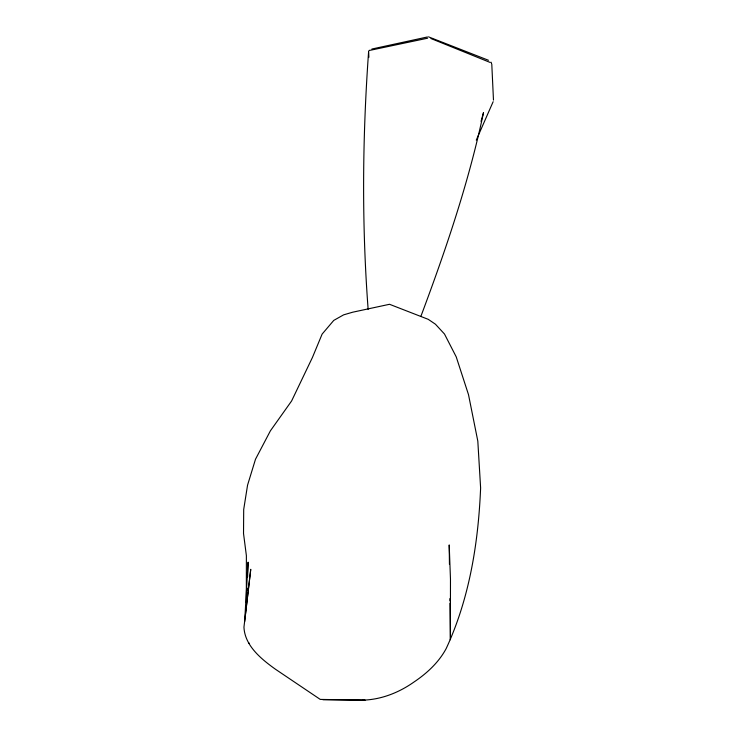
<?xml version="1.0" encoding="UTF-8"?>
<svg xmlns="http://www.w3.org/2000/svg" width="737" height="737" viewBox="0 0 737 737"><rect width="100%" height="100%" fill="white"/><g stroke="black" fill="none" stroke-linecap="round" stroke-linejoin="round"><path stroke-width="1.11" d="M246.342 602.617L246.388 555.698L243.523 533.496L243.698 509.507L247.558 485.149L255.499 459.234L270.396 430.832L291.603 400.974L312.451 357.427L322.115 334.11L333.76 320.402L343.617 314.856L352.664 312.212L389.532 304.289L428.252 319.342L435.429 324.206L444.485 334.018L456.221 356.855L468.511 394.682L477.816 441.113L480.616 487.94C478.341 542.837 469.487 598.508 446.143 648.643C438.644 662.554 426.843 673.378 413.862 682.103C399.012 692.577 381.333 699.588 363.046 700.141M247.171 590.383L247.245 588.126M247.614 576.841L248.102 562.165L244.647 621.696L250.746 569.314L243.956 627.132C244.73 645.796 261.524 659.274 275.546 669.297L320.263 699.413L365.073 700.15L322.917 699.735M368.518 52.88C362.42 138.326 361.683 223.937 368.141 309.383M493.136 101.706L476.277 140.122M481.04 121.393L483.5 112.641C468.796 182.269 445.83 249.76 420.901 316.302M368.776 51.056L369.412 50.208M371.881 49.038L427.432 36.97M370.195 50.3L427.644 38.195M428.51 36.85L488.493 60.277M430.933 38.527L490.068 62.415M248.682 642.682L249.088 643.272M491.008 62.166L491.57 63.465M491.782 64.101L493.477 100.103M368.62 51.664L368.887 57.283M449.45 564.358L449.202 544.938L450.473 579.107L450.399 639.753L449.938 603.198M449.883 598.628L449.911 600.913"/></g></svg>
